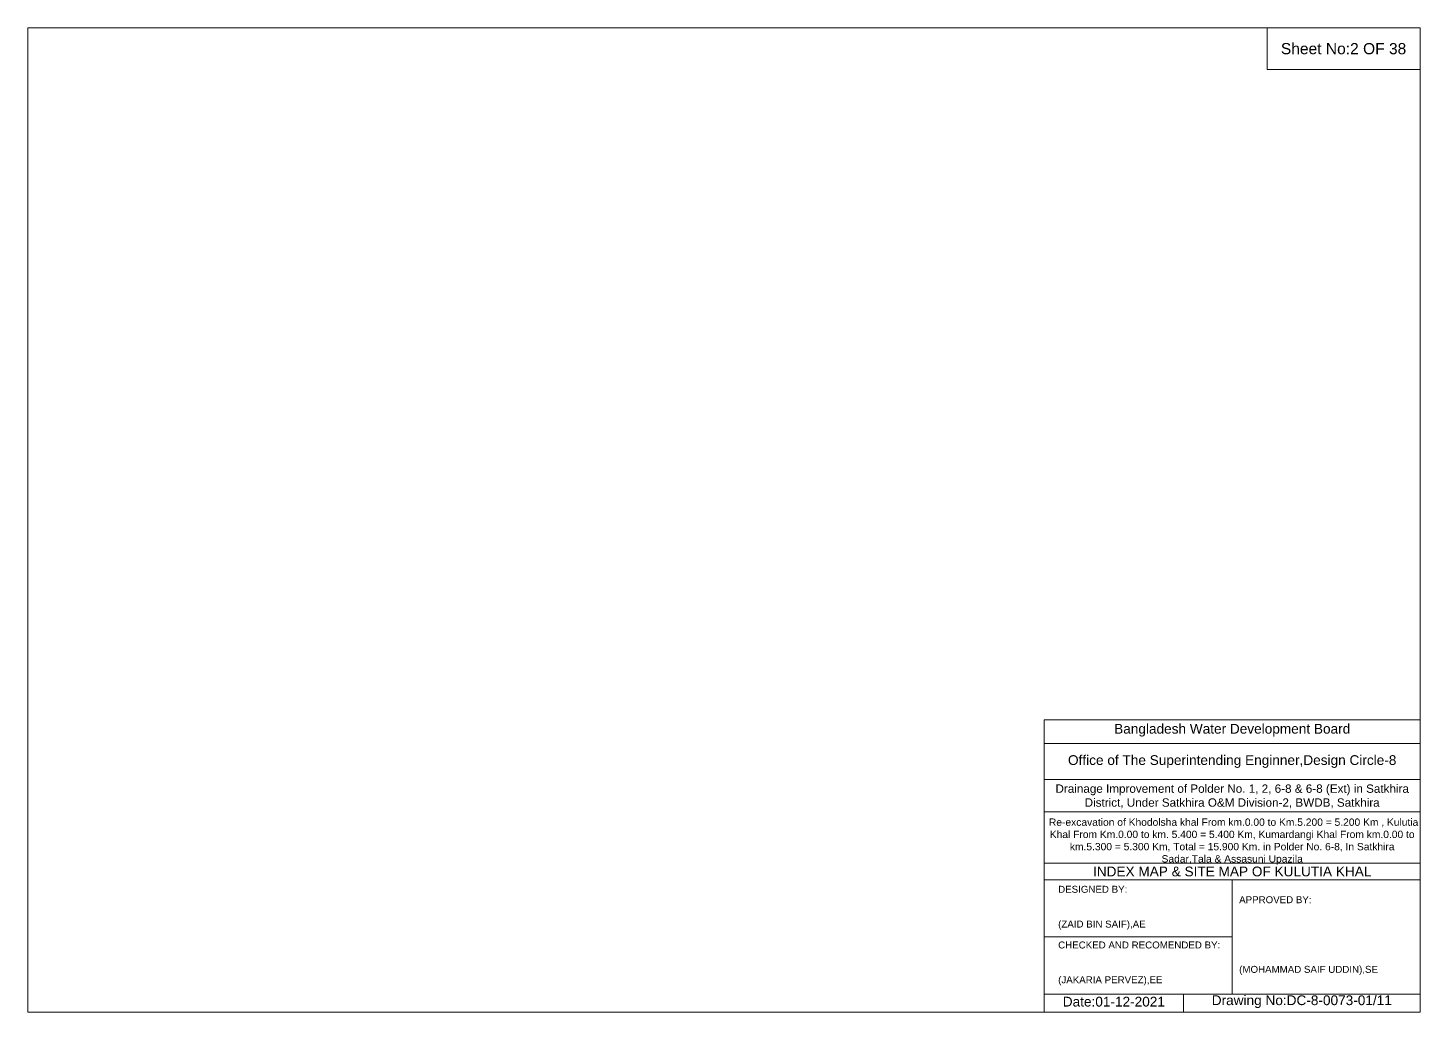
# Model space of a CAD drawing. Header units: inches. Extents: x 93000 to 476000, y -4242 to 0.
# Drawn here: x 110000 to 116000, y -4242 to 0 of the extents above; entities that cross this region are included whole.
import ezdxf

# ---------------------------------------------------------------- set-up
doc = ezdxf.new("R2010")
doc.units = ezdxf.units.IN
doc.header["$LTSCALE"] = 7
doc.header["$MEASUREMENT"] = 0
doc.layers.add('Cross section Data Border', color=7, linetype='Continuous', lineweight=9)
doc.styles.get("Standard").update_dxf_attribs({"font": 'arial.ttf'})

msp = doc.modelspace()

# ---------------------------------------------------------------- linework, layer by layer
at = {"layer": 'Cross section Data Border'}
for points in [[(110000, 0), (116000, 0), (116000, -4242), (110000, -4242)], [(115340, 0), (116000, 0), (116000, -180), (115340, -180)]]:
    msp.add_lwpolyline(points, close=True, dxfattribs=at)
for points in [[(114380, -4242), (114380, -2982), (116000, -2982)], [(114380, -3084), (116000, -3084)], [(114380, -3240), (116000, -3240)], [(114380, -3378), (116000, -3378)], [(114380, -3600), (116000, -3600)], [(114380, -3672), (116000, -3672)], [(115190, -3672), (115190, -4164)], [(114380, -3918), (115190, -3918)], [(114380, -4164), (116000, -4164)], [(114980, -4164), (114980, -4242)]]:
    msp.add_lwpolyline(points, dxfattribs=at)

# ---------------------------------------------------------------- texts
at = {"layer": 'Cross section Data Border', "attachment_point": 5}
for s, insert, char_height in [('Sheet No:2 OF 38', (115670, -90), 48), ('Bangladesh Water Development Board', (115190, -3027), 42), ('Office of The Superintending Enginner,Design Circle-8', (115190, -3162), 42)]:
    msp.add_mtext(s, dxfattribs=dict(at, insert=insert, char_height=char_height))
at = {"layer": 'Cross section Data Border'}
for s, insert, char_height, width, attachment_point in [('Drainage Improvement of Polder No. 1, 2, 6-8 & 6-8 (Ext) in Satkhira District, Under Satkhira O&M Division-2, BWDB, Satkhira', (115190, -3312), 36, 1680, 5), (' Re-excavation of Khodolsha khal From km.0.00 to Km.5.200 = 5.200 Km , Kulutia Khal From Km.0.00 to km. 5.400 = 5.400 Km, Kumardangi Khal From km.0.00 to km.5.300 = 5.300 Km, Total = 15.900 Km. in Polder No. 6-8, In Satkhira Sadar,Tala & Assasuni Upazila', (115190, -3507), 31.6143, 1620, 5), ('INDEX MAP & SITE MAP OF KULUTIA KHAL', (115190, -3636), 42, 1680, 5), ('DESIGNED BY:^J^J^J(ZAID BIN SAIF),AE', (114440, -3792), 30, 840, 4), ('APPROVED BY:^J^J^J^J^J^J(MOHAMMAD SAIF UDDIN),SE', (115220, -3912), 30, 840, 4), ('CHECKED AND RECOMENDED BY:^J^J^J(JAKARIA PERVEZ),EE', (114440, -4032), 30, 840, 4), ('Date:01-12-2021', (114680, -4197), 42, 840, 5), ('Drawing No:DC-8-0073-01/11', (115490, -4197), 42, 1320, 5)]:
    msp.add_mtext(s, dxfattribs=dict(at, insert=insert, char_height=char_height, width=width, attachment_point=attachment_point))

doc.saveas('drawing.dxf')
